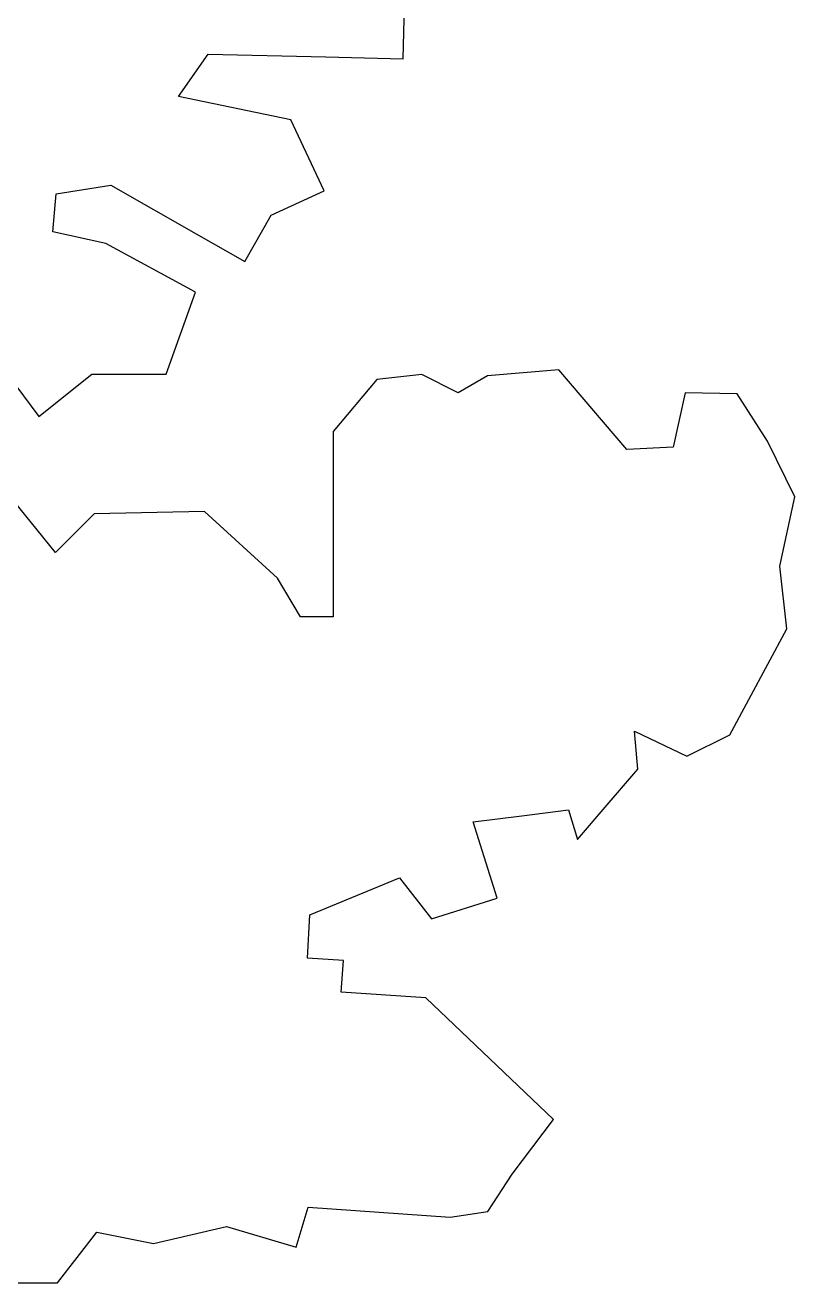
# Model space of a CAD drawing. Header units: millimetres. Extents: x 101 to 2864, y 2 to 1622.
# Drawn here: x 2370.46 to 2392.45, y 387.3 to 423.25 of the extents above; entities that cross this region are included whole.
import ezdxf

# ---------------------------------------------------------------- set-up
doc = ezdxf.new("R2010")
doc.units = ezdxf.units.MM
doc.layers.add('LayerEstreito', color=2, linetype='Continuous')

# ---------------------------------------------------------------- blocks, each defined once
blk = doc.blocks.new('Pinus contorta')
at = {"color": 0}
for points in [[(1897.2, 3500.9), (1964.9, 3500.9), (2032.5, 3587.8), (2129.2, 3568.4), (2254.8, 3597.4), (2374, 3562), (2394.3, 3630.5), (2638.1, 3613.5), (2702.5, 3623.1), (2744.4, 3687.5), (2815.3, 3780.8), (2596.2, 3989.9), (2451.3, 3999.6), (2454.9, 4054), (2393.3, 4057.5), (2397.5, 4132.2), (2551.1, 4195.8), (2605.9, 4125.1), (2718.7, 4160.4), (2677.5, 4291.6), (2760.5, 4302), (2841, 4312.1), (2856, 4261.5), (2907, 4320.7), (2959.8, 4381.8), (2954, 4447.1), (3043.8, 4404.3), (3117.3, 4441), (3215.3, 4622.4), (3202.9, 4730), (3228.7, 4848.9), (3182.1, 4944.4), (3130.1, 5025.4), (3040.7, 5027.5), (3019.9, 4934), (2940.9, 4929.9), (2824.4, 5067), (2701.7, 5056.6), (2651.8, 5027.5), (2589.4, 5058.7), (2512.4, 5050.4), (2437.6, 4961), (2437.6, 4643.2), (2381.4, 4643.2), (2341.9, 4709.7), (2217.1, 4823.9), (2027.9, 4819.8), (1961.3, 4753.3), (1817.8, 4929.9)], [(1855.2, 5091.1), (1932.6, 4986.5), (2023.7, 5059.3), (2151.2, 5059.3), (2201.2, 5200.3), (2047.8, 5283.6), (1957.1, 5303.4), (1962.8, 5368.5), (2056.4, 5383.5), (2206.4, 5297.8), (2285.7, 5252.5), (2331.1, 5332), (2421.7, 5374.1), (2365, 5495.8), (2172.4, 5535.4), (2223.4, 5608.2), (2424.6, 5603.5), (2557.6, 5600.4), (2560.8, 5737.4)]]:
    blk.add_lwpolyline(points, dxfattribs=at)

msp = doc.modelspace()

# ---------------------------------------------------------------- block references
at = {"layer": 'LayerEstreito', "xscale": 0.01666666666666667, "yscale": 0.01666666666666667, "zscale": 0.01666666666666667}
msp.add_blockref('Pinus contorta', (2338.64007, 328.95012), dxfattribs=at)

doc.saveas('drawing.dxf')
